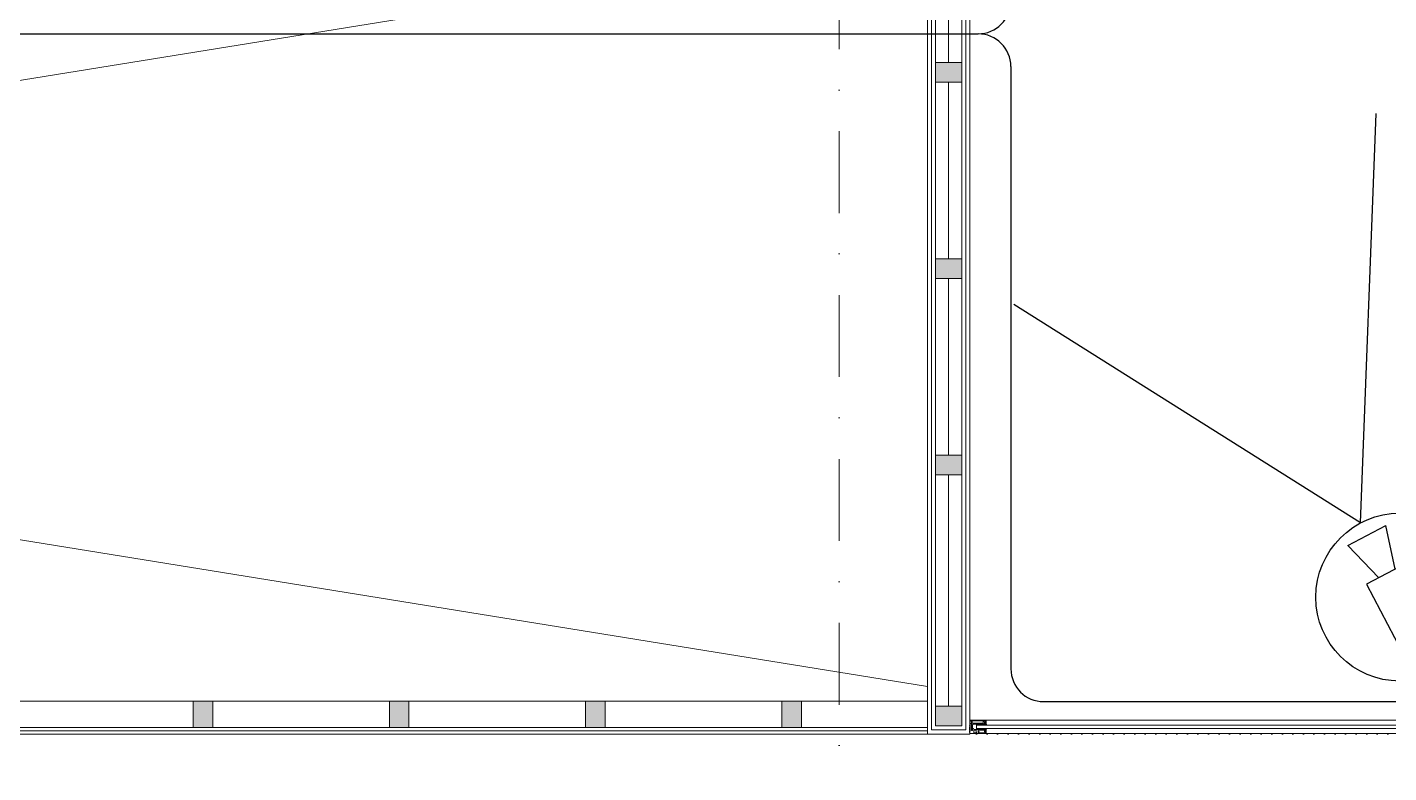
# Model space of a CAD drawing. Extents: x -9059 to 11889, y -1514 to 6575.
# Drawn here: x 8865.8 to 9282.1, y 2309.3 to 2537.2 of the extents above; entities that cross this region are included whole.
import ezdxf

# ---------------------------------------------------------------- set-up
doc = ezdxf.new("R2010")
doc.units = 0
doc.header["$LTSCALE"] = 25
doc.header["$MEASUREMENT"] = 0
doc.linetypes.add('DASHDOT', pattern=[1, 0.5, -0.25, 0, -0.25])
doc.linetypes.add('DOT2', pattern=[0.125, 0, -0.125])
doc.layers.get('0').update_dxf_attribs({"color": 9, "lineweight": 9})
for name, color, linetype, lineweight in [('06D', 9, 'Continuous', 9), ('10', 9, 'Continuous', 9), ('11', 9, 'Continuous', 9), ('15', 9, 'Continuous', 9), ('20', 9, 'DOT2', 9), ('24', 9, 'DASHDOT', 9), ('33', 9, 'BATTING', 9), ('DATA TAVAN', 160, 'Continuous', 30), ('E-DAHİLİ DOME KAMERA', 7, 'Continuous', 30), ('E-DAHİLİ KAMERA', 7, 'Continuous', 30)]:
    doc.layers.add(name, color=color, linetype=linetype, lineweight=lineweight)
doc.linetypes.add('BATTING', pattern='A,0.0001,-0.1,[134,ltypeshp.shx,S=0.1,R=0,X=-0.1,Y=0],-0.2,[134,ltypeshp.shx,S=0.1,R=180,X=0.1,Y=0],-0.1', length=0.4001)
pattern_1 = [(225, (-4013.78252, -7292.21558), (-0.0883883476, 0.0883883476), []), (135, (-4013.78252, -7292.21558), (0.0883883476, 0.0883883476), [])]

# ---------------------------------------------------------------- blocks, each defined once
blk = doc.blocks.new('*U784')
at = {"layer": '10'}
h = blk.add_hatch(dxfattribs=at)
h.set_pattern_fill('NET', color=256, angle=315, style=0)
h.set_pattern_definition([(225, (-4038.56212, -7297.97866), (-0.0883883476, 0.0883883476), []), (135, (-4038.56212, -7297.97866), (0.0883883476, 0.0883883476), [])])
h.paths.add_polyline_path([(-3.08, 678.11), (-2.01, 678.11), (-2.01, 677.93), (-3.08, 677.93)])
h = blk.add_hatch(dxfattribs=at)
h.set_pattern_fill('NET', color=256, angle=315, style=0)
h.set_pattern_definition([(225, (-4017.50971, -7300.4347), (-0.0883883476, 0.0883883476), []), (135, (-4017.50971, -7300.4347), (0.0883883476, 0.0883883476), [])])
h.paths.add_polyline_path([(-2.83, 674.66), (-2.52, 674.66), (-2.52, 673.62), (-2.83, 673.62)])
h = blk.add_hatch(dxfattribs=at)
h.set_pattern_fill('NET', color=256, angle=315, style=0)
h.set_pattern_definition([(225, (-4017.50971, -7293.92556), (-0.0883883476, 0.0883883476), []), (135, (-4017.50971, -7293.92556), (0.0883883476, 0.0883883476), [])])
h.paths.add_polyline_path([(-1.48, 674.66), (-1.18, 674.66), (-1.18, 673.62), (-1.48, 673.62)])
h = blk.add_hatch(dxfattribs=at)
h.set_pattern_fill('NET', color=256, angle=315, style=0)
h.set_pattern_definition(pattern_1)
h.paths.add_polyline_path([(-2.88, 673.49), (-2.88, 673.43), (-2.99, 673.39), (-3.03, 673.39), (-3.03, 673.41), (-3.16, 673.41), (-3.16, 673.12), (-3.03, 673.12), (-3.03, 673.16), (-2.88, 673.11), (-2.89, 673.03), (-2.52, 672.86), (-2.52, 672.96), (-2.56, 672.96), (-2.75, 673.13, 0.2599), (-2.52, 673.2), (-2.52, 673.45, 0.382682)])
h.paths.add_polyline_path([(-2.76, 673.25), (-2.76, 673.44, -2.16717)], flags=16)
h = blk.add_hatch(dxfattribs=at)
h.set_pattern_fill('NET', color=256, angle=315, style=0)
h.set_pattern_definition(pattern_1)
h.paths.add_polyline_path([(-1.11, 673.49), (-1.11, 673.43), (-1.01, 673.39), (-0.96, 673.39), (-0.96, 673.41), (-0.84, 673.41), (-0.83, 673.12), (-0.96, 673.12), (-0.96, 673.16), (-1.11, 673.11), (-1.1, 673.03), (-1.48, 672.86), (-1.48, 672.96), (-1.43, 672.96), (-1.24, 673.13, -0.2599), (-1.48, 673.2), (-1.48, 673.45, -0.382682)])
h.paths.add_polyline_path([(-1.24, 673.25), (-1.24, 673.44, 2.16717)], flags=16)
at = {"layer": '06D'}
for points in [[(-3.99, 673.03), (-3.99, 4.95)], [(0.01, 673.03), (0.01, 4.96)]]:
    blk.add_lwpolyline(points, dxfattribs=at)
at = {"layer": '10'}
for points in [[(-1.02, 677.93), (-1.55, 677.93), (-1.55, 678.11), (-1.68, 678.11), (-1.68, 677.93), (-3.33, 677.93), (-3.33, 678.11), (-3.76, 678.11), (-3.76, 677.98), (-4, 677.98), (-4, 673.02), (-2.88, 673.02), (-2.88, 673.12), (-3.06, 673.17), (-3.06, 673.12), (-3.43, 673.12), (-3.43, 673.4), (-2.88, 673.4), (-2.88, 673.55), (-2.83, 673.59), (-2.83, 676.83), (-2.54, 676.9), (-2.54, 677.2), (-3.14, 677.2), (-3.14, 677.52), (-1.02, 677.52)], [(-2.98, 676.08), (-2.98, 676.76), (-3.68, 676.76), (-3.72, 676.83), (-3.8, 676.83), (-3.8, 676.02), (-3.66, 676.02), (-3.6, 676.08)]]:
    blk.add_lwpolyline(points, close=True, dxfattribs=at)
for points in [[(-3.56, 675.28), (-3.56, 675.44), (-3.8, 675.44), (-3.8, 673.23), (-3.57, 673.23), (-3.57, 673.54), (-3.03, 673.54), (-3.03, 675.44)], [(-3.08, 677.93), (-3.08, 678.11), (-2.01, 678.11)], [(-2.83, 676.03), (-1.18, 676.03)], [(-2.5, 674.66), (-2.83, 674.66)], [(-2.01, 677.93), (-2.01, 678.11)], [(-1.5, 674.66), (-1.18, 674.66)], [(-0.15, 673.19), (-0.6, 673.19), (-0.6, 673.5), (-0.89, 673.5), (-0.89, 673.59), (-1.11, 673.49), (-1.11, 673.43), (-1.01, 673.39), (-0.96, 673.39), (-0.96, 673.41), (-0.71, 673.41), (-0.71, 673.12), (-0.96, 673.12), (-0.96, 673.16), (-1.11, 673.11), (-1.1, 673.03), (0, 673.03), (0, 678)], [(-3.16, 673.4), (-3.16, 673.12)], [(-2.88, 673.02), (-2.52, 672.86)], [(-2.83, 673.62), (-2.83, 673.62), (-2.5, 673.62)], [(-2.75, 673.13), (-2.56, 672.96), (-2.52, 672.96)], [(-0.89, 673.59), (-0.89, 673.62), (-1.5, 673.62)], [(-1.24, 673.13), (-1.43, 672.96), (-1.48, 672.96)], [(-1.1, 673.03), (-1.48, 672.86)], [(-0.84, 673.41), (-0.83, 673.12)]]:
    blk.add_lwpolyline(points, dxfattribs=at)
for points in [[(-3.03, 675.44), (-3.44, 675.44), (-3.44, 675.28, -1), (-3.56, 675.28, 1)], [(-1.18, 673.62), (-1.18, 676.88, 0.414214), (-1.51, 677.2), (-2.54, 677.2)], [(-0.32, 673.93), (-0.77, 673.93, -0.414214), (-0.87, 674.03), (-0.87, 677.28), (-0.14, 677.28)], [(0, 678), (-0.14, 678), (-0.14, 677.66), (-0.62, 677.66, 1), (-0.62, 677.45)], [(-0.62, 677.45, 0.305404), (-0.5, 677.53, 5.773092)], [(-0.5, 677.53), (-0.14, 677.53), (-0.14, 673.22), (-0.11, 673.22, -0.561743), (-0.1, 673.14, -0.595966), (-0.15, 673.19, 2.204878)], [(-2.76, 673.44), (-2.76, 673.25, 1)], [(-1.24, 673.44), (-1.24, 673.25, -1)], [(-0.89, 673.5), (-0.31, 673.62, 0.833203), (-0.32, 673.93, 0.447088)]]:
    blk.add_lwpolyline(points, format="xyb", dxfattribs=at)
for centre, radius, start, end in [((-2.72, 673.27), 0.273, 35.9738, 126.4289), ((-2.68, 673.34), 0.125, 229.5402, 130.4598), ((-2.7, 673.38), 0.253, 258.6676, 324.1258), ((-1.28, 673.27), 0.273, 53.5711, 144.0262), ((-1.29, 673.38), 0.253, 215.8742, 281.3324), ((-1.32, 673.34), 0.125, 49.5402, 310.4598)]:
    blk.add_arc(centre, radius, start, end, dxfattribs=at)
at = {"layer": '15'}
for points in [[(-2.5, 676.03), (-2.5, 1.96)], [(-1.5, 1.96), (-1.5, 676.03)]]:
    blk.add_lwpolyline(points, dxfattribs=at)
blk = doc.blocks.new('p-mek')
at = {"color": 6}
blk.add_lwpolyline([(210.29, -281.08, -0.000027), (210.29, -1029.08, 0.400031)], format="xyb", dxfattribs=at)
blk = doc.blocks.new('prf-10x10')
h = blk.add_hatch(color=255)
h.dxf.hatch_style = 1
h.paths.add_polyline_path([(-5, -5), (5, -5), (5, 5), (-5, 5)])
at = {"layer": '10'}
blk.add_lwpolyline([(-5, -5), (5, -5), (5, 5), (-5, 5)], close=True, dxfattribs=at)
blk = doc.blocks.new('100_DAHİLİ DOME KAMERA')
at = {"layer": 'E-DAHİLİ DOME KAMERA', "color": 4}
for p, q in [((-1.936, 0.715), (-1.936, -0.689)), ((0.82, 0.715), (-1.936, 0.715)), ((0.82, -0.689), (0.82, 0.715)), ((0.82, 0.294), (2.131, 0.668)), ((2.131, 0.668), (2.131, -0.643)), ((0.82, -0.268), (2.131, -0.643)), ((-1.936, -0.689), (0.82, -0.689))]:
    blk.add_line(p, q, dxfattribs=at)
at = {"layer": 'E-DAHİLİ DOME KAMERA', "color": 4, "linetype": 'Continuous'}
blk.add_circle((0, 0), 2.566, dxfattribs=at)
at = {"layer": 'E-DAHİLİ KAMERA', "color": 4}
for q in [(13.416, 6.264), (13.416, -6.264)]:
    blk.add_line((2.566, 0), q, dxfattribs=at)

msp = doc.modelspace()

# ---------------------------------------------------------------- linework, layer by layer
at = {"layer": '06D'}
for points in [[(7716.06, 2335.62), (9141.06, 2565.87)], [(9141.06, 2335.62), (7717.81, 2565.87)], [(9141.06, 2331.12), (7716.06, 2331.12)]]:
    msp.add_lwpolyline(points, dxfattribs=at)
at = {"layer": '11'}
for points in [[(7714.06, 2565.87), (9141.06, 2565.87), (9141.06, 2321.12), (9154.06, 2321.12), (9154.06, 2576.37), (9154.06, 2588.87), (9141.06, 2588.87), (9141.06, 2578.87), (7717.81, 2578.87)], [(7714.06, 2567.12), (9142.31, 2567.12), (9142.31, 2322.37), (9152.81, 2322.37), (9152.81, 2576.37), (9152.81, 2587.62), (9142.31, 2587.62), (9142.31, 2577.62), (7717.81, 2577.62)], [(7714.06, 2568.37), (9143.56, 2568.37), (9143.56, 2323.62), (9151.56, 2323.62), (9151.56, 2576.37), (9151.56, 2586.37), (9143.56, 2586.37), (9143.56, 2576.37), (7717.81, 2576.37)], [(9141.06, 2323.12), (7716.06, 2323.12)], [(9141.06, 2322.12), (7716.06, 2322.12)], [(9141.06, 2321.12), (7716.06, 2321.12)]]:
    msp.add_lwpolyline(points, dxfattribs=at)
at = {"layer": '20'}
msp.add_lwpolyline([(9826.86, 2321.12), (7715.92, 2321.12)], dxfattribs=at)
at = {"layer": '24', "ltscale": 2}
msp.add_lwpolyline([(9114.06, 4008.37), (9114.06, 160.84)], dxfattribs=at)
at = {"layer": '33', "ltscale": 0.4}
for points in [[(9147.56, 2568.37), (9147.56, 2526.37)], [(9147.56, 2520.37), (9147.56, 2466.37)], [(9147.56, 2460.37), (9147.56, 2406.37)], [(9147.56, 2400.37), (9147.56, 2329.62)]]:
    msp.add_lwpolyline(points, dxfattribs=at)
at = {"layer": 'DATA TAVAN'}
for p, q in [((8772.03, 2535.17), (8879.59, 2535.17)), ((8879.59, 2535.17), (9156.59, 2535.17)), ((9166.59, 2525.17), (9166.59, 2341.02)), ((9176.59, 2331.02), (9286.37, 2331.02))]:
    msp.add_line(p, q, dxfattribs=at)
for centre, start, end in [((9156.59, 2545.17), 270, 0), ((9156.59, 2525.17), 0, 90), ((9176.59, 2341.02), 180, 270)]:
    msp.add_arc(centre, 10, start, end, dxfattribs=at)

# ---------------------------------------------------------------- block references
at = {"layer": '06D'}
msp.add_blockref('p-mek', (7674.06, 3723.87), dxfattribs=at)
at = {"layer": '10', "extrusion": (0, 0, -1), "xscale": 0.8, "yscale": 0.6, "zscale": -1}
for p in [(-9147.56, 2523.37), (-9147.56, 2463.37), (-9147.56, 2403.37), (-9147.56, 2326.62)]:
    msp.add_blockref('prf-10x10', p, dxfattribs=at)
at = {"layer": '10', "extrusion": (0, 0, -1), "xscale": 0.8, "yscale": 0.6, "zscale": -1, "rotation": 90}
for p in [(-8919.56, 2327.12), (-8979.56, 2327.12), (-9039.56, 2327.12), (-9099.56, 2327.12)]:
    msp.add_blockref('prf-10x10', p, dxfattribs=at)
at = {"layer": '10', "rotation": 90}
msp.add_blockref('*U784', (9832.06, 2325.32), dxfattribs=at)
at = {"layer": 'E-DAHİLİ DOME KAMERA', "xscale": 10, "yscale": 10, "zscale": 10, "rotation": 117.811071236763}
msp.add_blockref('100_DAHİLİ DOME KAMERA', (9285.5, 2362.97), dxfattribs=at)

doc.saveas('drawing.dxf')
